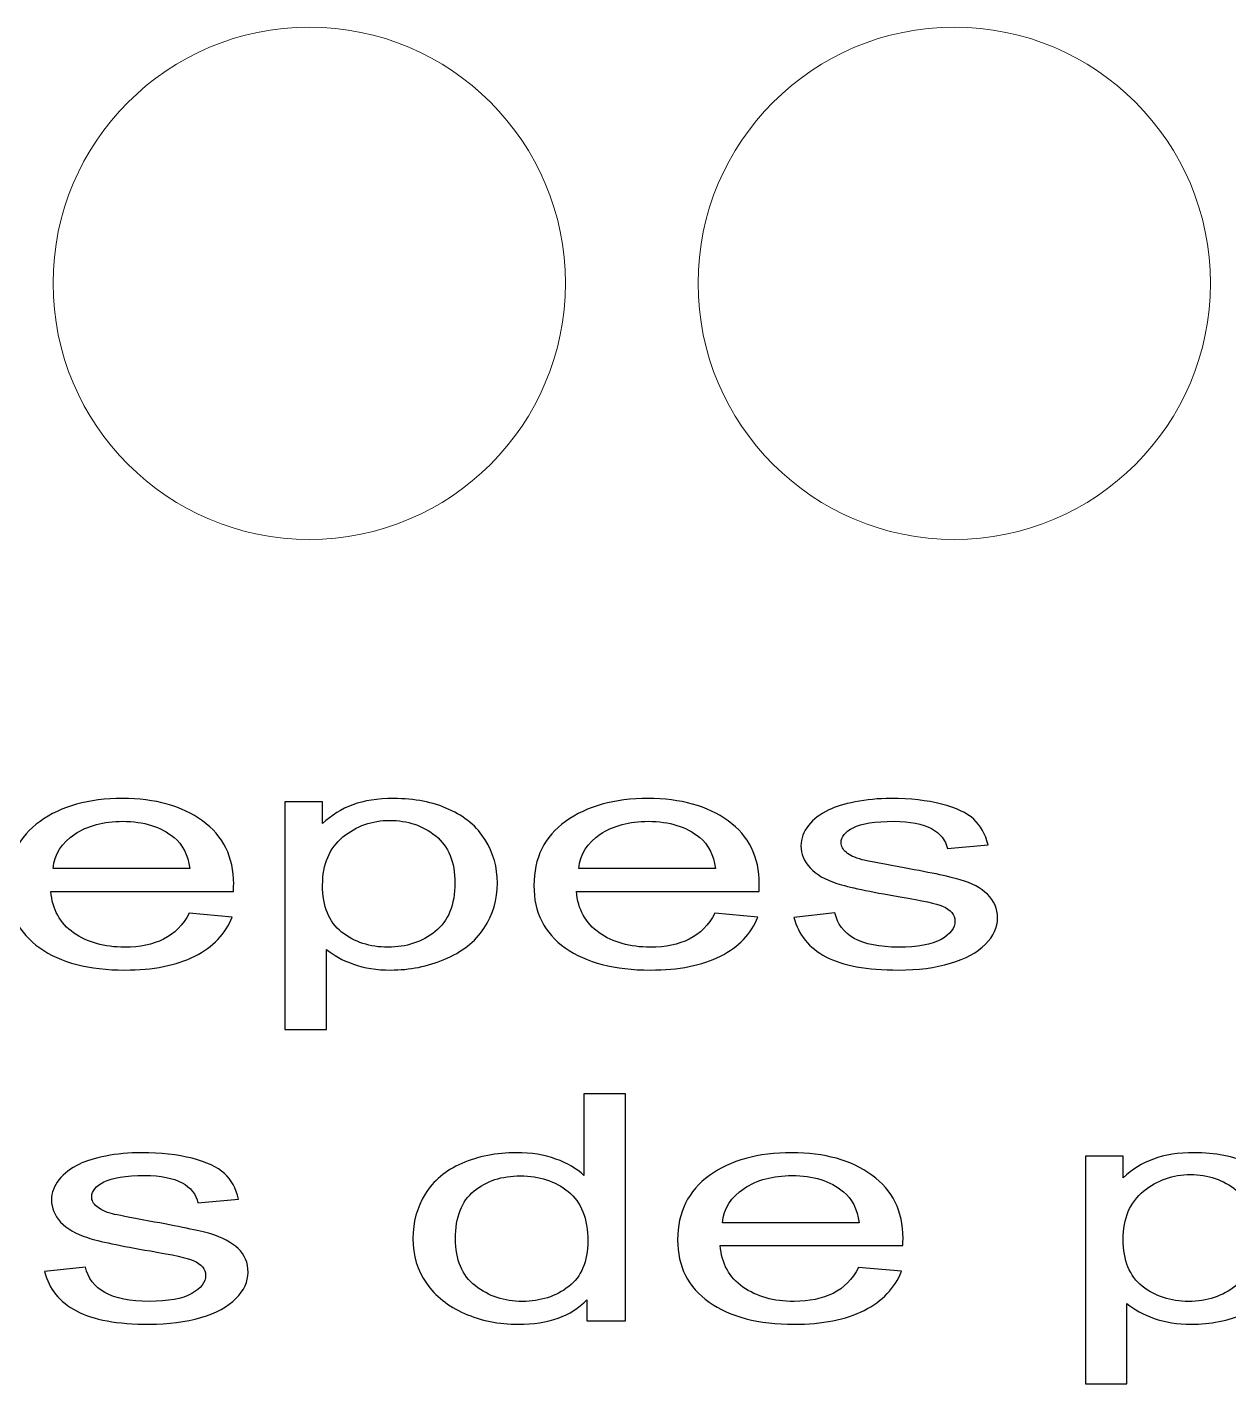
# Model space of a CAD drawing. Header units: millimetres. Extents: x -2444 to 3336, y -980 to 1690.
# Drawn here: x 323.7 to 461.3, y -979.6 to -824.3 of the extents above; entities that cross this region are included whole.
import ezdxf

# ---------------------------------------------------------------- set-up
doc = ezdxf.new("R2010")
doc.units = ezdxf.units.MM
doc.header["$MEASUREMENT"] = 0
doc.layers.add('Camada 1', color=7, linetype='Continuous')

msp = doc.modelspace()

# ---------------------------------------------------------------- linework, layer by layer
at = {"layer": 'Camada 1', "color": 250, "lineweight": 9}
for points in [[(326.6961, -853.591), (326.6961, -869.7877), (339.8262, -882.9178), (356.023, -882.9178), (356.023, -882.9178), (372.2199, -882.9179), (385.35, -869.7878), (385.35, -853.591), (385.35, -853.591), (385.3501, -837.3942), (372.22, -824.2641), (356.0232, -824.2641), (356.0232, -824.2641), (339.8263, -824.264), (326.6961, -837.3941), (326.6961, -853.591)], [(326.6961, -853.591), (326.6961, -869.7877), (339.8262, -882.9178), (356.023, -882.9178), (356.023, -882.9178), (372.2199, -882.9179), (385.35, -869.7878), (385.3501, -853.591), (385.3501, -853.591), (385.3501, -837.3942), (372.22, -824.2641), (356.0232, -824.2641), (356.0232, -824.2641), (339.8263, -824.264), (326.6961, -837.3941), (326.6961, -853.591)], [(326.6961, -853.591), (326.6961, -869.7877), (339.8262, -882.9178), (356.023, -882.9178), (356.023, -882.9178), (372.2199, -882.9179), (385.35, -869.7878), (385.3501, -853.591), (385.3501, -853.591), (385.3501, -837.3942), (372.22, -824.2641), (356.0232, -824.2641), (356.0232, -824.2641), (339.8263, -824.264), (326.6961, -837.3941), (326.6961, -853.591)], [(326.6961, -853.591), (326.6961, -869.7877), (339.8262, -882.9178), (356.023, -882.9178), (356.023, -882.9178), (372.2199, -882.9179), (385.35, -869.7878), (385.3501, -853.591), (385.3501, -853.591), (385.3501, -837.3942), (372.22, -824.2641), (356.0232, -824.2641), (356.0232, -824.2641), (339.8263, -824.264), (326.6961, -837.3941), (326.6961, -853.591)], [(326.6961, -853.591), (326.6961, -869.7877), (339.8262, -882.9178), (356.023, -882.9178), (356.023, -882.9178), (372.2199, -882.9179), (385.35, -869.7878), (385.3501, -853.591), (385.3501, -853.591), (385.3501, -837.3942), (372.22, -824.2641), (356.0232, -824.2641), (356.0232, -824.2641), (339.8263, -824.264), (326.6961, -837.3941), (326.6961, -853.591)], [(326.6961, -853.591), (326.6961, -869.7877), (339.8262, -882.9178), (356.023, -882.9178), (356.023, -882.9178), (372.2199, -882.9179), (385.35, -869.7878), (385.3501, -853.591), (385.3501, -853.591), (385.3501, -837.3942), (372.22, -824.2641), (356.0232, -824.2641), (356.0232, -824.2641), (339.8263, -824.264), (326.6961, -837.3941), (326.6961, -853.591)], [(326.6961, -853.591), (326.6961, -869.7877), (339.8262, -882.9178), (356.023, -882.9178), (356.023, -882.9178), (372.2199, -882.9179), (385.35, -869.7878), (385.3501, -853.591), (385.3501, -853.591), (385.3501, -837.3942), (372.22, -824.2641), (356.0232, -824.2641), (356.0232, -824.2641), (339.8263, -824.264), (326.6961, -837.3941), (326.6961, -853.591)], [(326.6961, -853.591), (326.6961, -869.7877), (339.8262, -882.9178), (356.023, -882.9178), (356.023, -882.9178), (372.2199, -882.9179), (385.35, -869.7878), (385.3501, -853.591), (385.3501, -853.591), (385.3501, -837.3942), (372.22, -824.2641), (356.0232, -824.2641), (356.0232, -824.2641), (339.8263, -824.264), (326.6961, -837.3941), (326.6961, -853.591)], [(326.6961, -853.591), (326.6961, -869.7877), (339.8262, -882.9178), (356.023, -882.9178), (356.023, -882.9178), (372.2199, -882.9179), (385.35, -869.7878), (385.3501, -853.591), (385.3501, -853.591), (385.3501, -837.3942), (372.22, -824.2641), (356.0232, -824.2641), (356.0232, -824.2641), (339.8263, -824.264), (326.6961, -837.3941), (326.6961, -853.591)], [(326.6961, -853.591), (326.6961, -869.7877), (339.8262, -882.9178), (356.023, -882.9178), (356.023, -882.9178), (372.2199, -882.9179), (385.35, -869.7878), (385.3501, -853.591), (385.3501, -853.591), (385.3501, -837.3942), (372.22, -824.2641), (356.0232, -824.2641), (356.0232, -824.2641), (339.8263, -824.264), (326.6961, -837.3941), (326.6961, -853.591)], [(326.6961, -853.591), (326.6961, -869.7877), (339.8262, -882.9178), (356.023, -882.9178), (356.023, -882.9178), (372.2199, -882.9179), (385.35, -869.7878), (385.3501, -853.591), (385.3501, -853.591), (385.3501, -837.3942), (372.22, -824.2641), (356.0232, -824.2641), (356.0232, -824.2641), (339.8263, -824.264), (326.6961, -837.3941), (326.6961, -853.591)], [(326.6961, -853.591), (326.6961, -869.7877), (339.8262, -882.9178), (356.023, -882.9178), (356.023, -882.9178), (372.2199, -882.9179), (385.35, -869.7878), (385.3501, -853.591), (385.3501, -853.591), (385.3501, -837.3942), (372.22, -824.2641), (356.0232, -824.2641), (356.0232, -824.2641), (339.8263, -824.264), (326.6961, -837.3941), (326.6961, -853.591)], [(326.6961, -853.591), (326.6961, -869.7877), (339.8262, -882.9178), (356.023, -882.9178), (356.023, -882.9178), (372.2199, -882.9179), (385.35, -869.7878), (385.3501, -853.591), (385.3501, -853.591), (385.3501, -837.3942), (372.22, -824.2641), (356.0232, -824.2641), (356.0232, -824.2641), (339.8263, -824.264), (326.6961, -837.3941), (326.6961, -853.591)], [(326.6961, -853.591), (326.6961, -869.7877), (339.8262, -882.9178), (356.023, -882.9178), (356.023, -882.9178), (372.2199, -882.9179), (385.35, -869.7878), (385.3501, -853.591), (385.3501, -853.591), (385.3501, -837.3942), (372.22, -824.2641), (356.0232, -824.2641), (356.0232, -824.2641), (339.8263, -824.264), (326.6961, -837.3941), (326.6961, -853.591)], [(326.6961, -853.591), (326.6961, -869.7877), (339.8262, -882.9178), (356.023, -882.9178), (356.023, -882.9178), (372.2199, -882.9179), (385.35, -869.7878), (385.3501, -853.591), (385.3501, -853.591), (385.3501, -837.3942), (372.22, -824.2641), (356.0232, -824.2641), (356.0232, -824.2641), (339.8263, -824.264), (326.6961, -837.3941), (326.6961, -853.591)], [(326.6961, -853.591), (326.6961, -869.7877), (339.8262, -882.9178), (356.023, -882.9178), (356.023, -882.9178), (372.2199, -882.9179), (385.35, -869.7878), (385.3501, -853.591), (385.3501, -853.591), (385.3501, -837.3942), (372.22, -824.2641), (356.0232, -824.2641), (356.0232, -824.2641), (339.8263, -824.264), (326.6961, -837.3941), (326.6961, -853.591)], [(326.6961, -853.591), (326.6961, -869.7877), (339.8262, -882.9178), (356.023, -882.9178), (356.023, -882.9178), (372.2199, -882.9179), (385.35, -869.7878), (385.3501, -853.591), (385.3501, -853.591), (385.3501, -837.3942), (372.22, -824.2641), (356.0232, -824.2641), (356.0232, -824.2641), (339.8263, -824.264), (326.6961, -837.3941), (326.6961, -853.591)], [(326.6961, -853.591), (326.6961, -869.7877), (339.8262, -882.9178), (356.023, -882.9178), (356.023, -882.9178), (372.2199, -882.9179), (385.35, -869.7878), (385.3501, -853.591), (385.3501, -853.591), (385.3501, -837.3942), (372.22, -824.2641), (356.0232, -824.2641), (356.0232, -824.2641), (339.8263, -824.264), (326.6961, -837.3941), (326.6961, -853.591)], [(326.6961, -853.591), (326.6961, -869.7877), (339.8262, -882.9178), (356.023, -882.9178), (356.023, -882.9178), (372.2199, -882.9179), (385.35, -869.7878), (385.3501, -853.591), (385.3501, -853.591), (385.3501, -837.3942), (372.22, -824.2641), (356.0232, -824.2641), (356.0232, -824.2641), (339.8263, -824.264), (326.6961, -837.3941), (326.6961, -853.591)], [(326.6961, -853.591), (326.6961, -869.7877), (339.8262, -882.9178), (356.023, -882.9178), (356.023, -882.9178), (372.2199, -882.9179), (385.35, -869.7878), (385.3501, -853.591), (385.3501, -853.591), (385.3501, -837.3942), (372.22, -824.2641), (356.0232, -824.2641), (356.0232, -824.2641), (339.8263, -824.264), (326.6961, -837.3941), (326.6961, -853.591)], [(326.6961, -853.591), (326.6961, -869.7877), (339.8262, -882.9178), (356.023, -882.9178), (356.023, -882.9178), (372.2199, -882.9179), (385.35, -869.7878), (385.3501, -853.591), (385.3501, -853.591), (385.3501, -837.3942), (372.22, -824.2641), (356.0232, -824.2641), (356.0232, -824.2641), (339.8263, -824.264), (326.6961, -837.3941), (326.6961, -853.591)], [(400.5354, -853.5912), (400.5354, -869.7879), (413.6655, -882.918), (429.8623, -882.918), (429.8623, -882.918), (446.0592, -882.9181), (459.1893, -869.788), (459.1893, -853.5912), (459.1893, -853.5912), (459.1894, -837.3944), (446.0593, -824.2643), (429.8625, -824.2643), (429.8625, -824.2643), (413.6656, -824.2642), (400.5354, -837.3943), (400.5354, -853.5912)], [(400.5354, -853.5912), (400.5354, -869.7879), (413.6655, -882.918), (429.8623, -882.918), (429.8623, -882.918), (446.0592, -882.9181), (459.1893, -869.788), (459.1894, -853.5912), (459.1894, -853.5912), (459.1894, -837.3944), (446.0593, -824.2643), (429.8625, -824.2643), (429.8625, -824.2643), (413.6656, -824.2642), (400.5354, -837.3943), (400.5354, -853.5912)], [(400.5354, -853.5912), (400.5354, -869.7879), (413.6655, -882.918), (429.8623, -882.918), (429.8623, -882.918), (446.0592, -882.9181), (459.1893, -869.788), (459.1894, -853.5912), (459.1894, -853.5912), (459.1894, -837.3944), (446.0593, -824.2643), (429.8625, -824.2643), (429.8625, -824.2643), (413.6656, -824.2642), (400.5354, -837.3943), (400.5354, -853.5912)], [(400.5354, -853.5912), (400.5354, -869.7879), (413.6655, -882.918), (429.8623, -882.918), (429.8623, -882.918), (446.0592, -882.9181), (459.1893, -869.788), (459.1894, -853.5912), (459.1894, -853.5912), (459.1894, -837.3944), (446.0593, -824.2643), (429.8625, -824.2643), (429.8625, -824.2643), (413.6656, -824.2642), (400.5354, -837.3943), (400.5354, -853.5912)], [(400.5354, -853.5912), (400.5354, -869.7879), (413.6655, -882.918), (429.8623, -882.918), (429.8623, -882.918), (446.0592, -882.9181), (459.1893, -869.788), (459.1894, -853.5912), (459.1894, -853.5912), (459.1894, -837.3944), (446.0593, -824.2643), (429.8625, -824.2643), (429.8625, -824.2643), (413.6656, -824.2642), (400.5354, -837.3943), (400.5354, -853.5912)], [(400.5354, -853.5912), (400.5354, -869.7879), (413.6655, -882.918), (429.8623, -882.918), (429.8623, -882.918), (446.0592, -882.9181), (459.1893, -869.788), (459.1894, -853.5912), (459.1894, -853.5912), (459.1894, -837.3944), (446.0593, -824.2643), (429.8625, -824.2643), (429.8625, -824.2643), (413.6656, -824.2642), (400.5354, -837.3943), (400.5354, -853.5912)], [(400.5354, -853.5912), (400.5354, -869.7879), (413.6655, -882.918), (429.8623, -882.918), (429.8623, -882.918), (446.0592, -882.9181), (459.1893, -869.788), (459.1894, -853.5912), (459.1894, -853.5912), (459.1894, -837.3944), (446.0593, -824.2643), (429.8625, -824.2643), (429.8625, -824.2643), (413.6656, -824.2642), (400.5354, -837.3943), (400.5354, -853.5912)], [(400.5354, -853.5912), (400.5354, -869.7879), (413.6655, -882.918), (429.8623, -882.918), (429.8623, -882.918), (446.0592, -882.9181), (459.1893, -869.788), (459.1894, -853.5912), (459.1894, -853.5912), (459.1894, -837.3944), (446.0593, -824.2643), (429.8625, -824.2643), (429.8625, -824.2643), (413.6656, -824.2642), (400.5354, -837.3943), (400.5354, -853.5912)], [(400.5354, -853.5912), (400.5354, -869.7879), (413.6655, -882.918), (429.8623, -882.918), (429.8623, -882.918), (446.0592, -882.9181), (459.1893, -869.788), (459.1894, -853.5912), (459.1894, -853.5912), (459.1894, -837.3944), (446.0593, -824.2643), (429.8625, -824.2643), (429.8625, -824.2643), (413.6656, -824.2642), (400.5354, -837.3943), (400.5354, -853.5912)], [(400.5354, -853.5912), (400.5354, -869.7879), (413.6655, -882.918), (429.8623, -882.918), (429.8623, -882.918), (446.0592, -882.9181), (459.1893, -869.788), (459.1894, -853.5912), (459.1894, -853.5912), (459.1894, -837.3944), (446.0593, -824.2643), (429.8625, -824.2643), (429.8625, -824.2643), (413.6656, -824.2642), (400.5354, -837.3943), (400.5354, -853.5912)], [(400.5354, -853.5912), (400.5354, -869.7879), (413.6655, -882.918), (429.8623, -882.918), (429.8623, -882.918), (446.0592, -882.9181), (459.1893, -869.788), (459.1894, -853.5912), (459.1894, -853.5912), (459.1894, -837.3944), (446.0593, -824.2643), (429.8625, -824.2643), (429.8625, -824.2643), (413.6656, -824.2642), (400.5354, -837.3943), (400.5354, -853.5912)], [(400.5354, -853.5912), (400.5354, -869.7879), (413.6655, -882.918), (429.8623, -882.918), (429.8623, -882.918), (446.0592, -882.9181), (459.1893, -869.788), (459.1894, -853.5912), (459.1894, -853.5912), (459.1894, -837.3944), (446.0593, -824.2643), (429.8625, -824.2643), (429.8625, -824.2643), (413.6656, -824.2642), (400.5354, -837.3943), (400.5354, -853.5912)], [(400.5354, -853.5912), (400.5354, -869.7879), (413.6655, -882.918), (429.8623, -882.918), (429.8623, -882.918), (446.0592, -882.9181), (459.1893, -869.788), (459.1894, -853.5912), (459.1894, -853.5912), (459.1894, -837.3944), (446.0593, -824.2643), (429.8625, -824.2643), (429.8625, -824.2643), (413.6656, -824.2642), (400.5354, -837.3943), (400.5354, -853.5912)], [(400.5354, -853.5912), (400.5354, -869.7879), (413.6655, -882.918), (429.8623, -882.918), (429.8623, -882.918), (446.0592, -882.9181), (459.1893, -869.788), (459.1894, -853.5912), (459.1894, -853.5912), (459.1894, -837.3944), (446.0593, -824.2643), (429.8625, -824.2643), (429.8625, -824.2643), (413.6656, -824.2642), (400.5354, -837.3943), (400.5354, -853.5912)], [(400.5354, -853.5912), (400.5354, -869.7879), (413.6655, -882.918), (429.8623, -882.918), (429.8623, -882.918), (446.0592, -882.9181), (459.1893, -869.788), (459.1894, -853.5912), (459.1894, -853.5912), (459.1894, -837.3944), (446.0593, -824.2643), (429.8625, -824.2643), (429.8625, -824.2643), (413.6656, -824.2642), (400.5354, -837.3943), (400.5354, -853.5912)], [(400.5354, -853.5912), (400.5354, -869.7879), (413.6655, -882.918), (429.8623, -882.918), (429.8623, -882.918), (446.0592, -882.9181), (459.1893, -869.788), (459.1894, -853.5912), (459.1894, -853.5912), (459.1894, -837.3944), (446.0593, -824.2643), (429.8625, -824.2643), (429.8625, -824.2643), (413.6656, -824.2642), (400.5354, -837.3943), (400.5354, -853.5912)], [(400.5354, -853.5912), (400.5354, -869.7879), (413.6655, -882.918), (429.8623, -882.918), (429.8623, -882.918), (446.0592, -882.9181), (459.1893, -869.788), (459.1894, -853.5912), (459.1894, -853.5912), (459.1894, -837.3944), (446.0593, -824.2643), (429.8625, -824.2643), (429.8625, -824.2643), (413.6656, -824.2642), (400.5354, -837.3943), (400.5354, -853.5912)], [(400.5354, -853.5912), (400.5354, -869.7879), (413.6655, -882.918), (429.8623, -882.918), (429.8623, -882.918), (446.0592, -882.9181), (459.1893, -869.788), (459.1894, -853.5912), (459.1894, -853.5912), (459.1894, -837.3944), (446.0593, -824.2643), (429.8625, -824.2643), (429.8625, -824.2643), (413.6656, -824.2642), (400.5354, -837.3943), (400.5354, -853.5912)], [(400.5354, -853.5912), (400.5354, -869.7879), (413.6655, -882.918), (429.8623, -882.918), (429.8623, -882.918), (446.0592, -882.9181), (459.1893, -869.788), (459.1894, -853.5912), (459.1894, -853.5912), (459.1894, -837.3944), (446.0593, -824.2643), (429.8625, -824.2643), (429.8625, -824.2643), (413.6656, -824.2642), (400.5354, -837.3943), (400.5354, -853.5912)], [(400.5354, -853.5912), (400.5354, -869.7879), (413.6655, -882.918), (429.8623, -882.918), (429.8623, -882.918), (446.0592, -882.9181), (459.1893, -869.788), (459.1894, -853.5912), (459.1894, -853.5912), (459.1894, -837.3944), (446.0593, -824.2643), (429.8625, -824.2643), (429.8625, -824.2643), (413.6656, -824.2642), (400.5354, -837.3943), (400.5354, -853.5912)], [(400.5354, -853.5912), (400.5354, -869.7879), (413.6655, -882.918), (429.8623, -882.918), (429.8623, -882.918), (446.0592, -882.9181), (459.1893, -869.788), (459.1894, -853.5912), (459.1894, -853.5912), (459.1894, -837.3944), (446.0593, -824.2643), (429.8625, -824.2643), (429.8625, -824.2643), (413.6656, -824.2642), (400.5354, -837.3943), (400.5354, -853.5912)]]:
    msp.add_open_spline(points, degree=3, knots=[0, 0, 0, 0, 0.2, 0.2, 0.2, 0.2, 0.4, 0.4, 0.4, 0.4, 0.6, 0.6, 0.6, 0.6, 1, 1, 1, 1], dxfattribs=at)
for points in [[(356.0232, -824.2641), (356.0232, -824.2641), (356.0232, -824.2641), (356.0232, -824.2641)], [(429.8625, -824.2643), (429.8625, -824.2643), (429.8625, -824.2643), (429.8625, -824.2643)], [(326.6961, -853.591), (326.6961, -853.591), (326.6961, -853.591), (326.6961, -853.591)], [(326.6961, -853.591), (326.6961, -853.591), (326.6961, -853.591), (326.6961, -853.591)], [(385.35, -853.591), (385.35, -853.591), (385.3501, -853.591), (385.3501, -853.591)], [(400.5354, -853.5912), (400.5354, -853.5912), (400.5354, -853.5912), (400.5354, -853.5912)], [(400.5354, -853.5912), (400.5354, -853.5912), (400.5354, -853.5912), (400.5354, -853.5912)], [(459.1893, -853.5912), (459.1893, -853.5912), (459.1894, -853.5912), (459.1894, -853.5912)], [(356.023, -882.9178), (356.023, -882.9178), (356.023, -882.9178), (356.023, -882.9178)], [(429.8623, -882.918), (429.8623, -882.918), (429.8623, -882.918), (429.8623, -882.918)]]:
    msp.add_open_spline(points, degree=3, dxfattribs=at)
at = {"layer": 'Camada 1', "color": 250}
for points, knots in [([(342.2851, -925.7182), (342.2851, -925.7182), (347.2076, -926.1538), (347.2076, -926.1538), (347.2076, -926.1538), (346.4412, -928.0717), (345.0079, -929.5661), (342.9162, -930.6248), (342.9162, -930.6248), (340.8247, -931.6836), (338.1562, -932.216), (334.9016, -932.216), (334.9016, -932.216), (330.8085, -932.216), (327.5631, -931.369), (325.1649, -929.675), (325.1649, -929.675), (322.7668, -927.987), (321.5677, -925.6093), (321.5677, -922.5539), (321.5677, -922.5539), (321.5677, -919.3958), (322.7758, -916.9394), (325.2009, -915.197), (325.2009, -915.197), (327.6261, -913.4485), (330.7725, -912.5773), (334.6401, -912.5773), (334.6401, -912.5773), (338.3815, -912.5773), (341.4377, -913.4303), (343.8088, -915.1425), (343.8088, -915.1425), (346.1798, -916.8547), (347.3698, -919.2627), (347.3698, -922.3664), (347.3698, -922.3664), (347.3698, -922.5539), (347.3609, -922.8383), (347.3429, -923.2134), (347.3429, -923.2134), (347.3429, -923.2134), (326.4361, -923.2134), (326.4361, -923.2134), (326.4361, -923.2134), (326.6164, -925.2765), (327.4819, -926.8616), (329.0505, -927.9567), (329.0505, -927.9567), (330.6102, -929.0518), (332.5666, -929.6024), (334.9016, -929.6024), (334.9016, -929.6024), (336.6416, -929.6024), (338.129, -929.2938), (339.3551, -928.6767), (339.3551, -928.6767), (340.5903, -928.0596), (341.5639, -927.0734), (342.2851, -925.7182)], [0, 0, 0, 0, 0.0625, 0.0625, 0.0625, 0.0625, 0.125, 0.125, 0.125, 0.125, 0.1875, 0.1875, 0.1875, 0.1875, 0.25, 0.25, 0.25, 0.25, 0.3125, 0.3125, 0.3125, 0.3125, 0.375, 0.375, 0.375, 0.375, 0.4375, 0.4375, 0.4375, 0.4375, 0.5, 0.5, 0.5, 0.5, 0.5625, 0.5625, 0.5625, 0.5625, 0.625, 0.625, 0.625, 0.625, 0.6875, 0.6875, 0.6875, 0.6875, 0.75, 0.75, 0.75, 0.75, 0.8125, 0.8125, 0.8125, 0.8125, 0.875, 0.875, 0.875, 0.875, 1, 1, 1, 1]), ([(353.2209, -939.0406), (353.2209, -939.0406), (353.2209, -912.9766), (353.2209, -912.9766), (353.2209, -912.9766), (353.2209, -912.9766), (357.5482, -912.9766), (357.5482, -912.9766), (357.5482, -912.9766), (357.5482, -912.9766), (357.5482, -915.4511), (357.5482, -915.4511), (357.5482, -915.4511), (358.567, -914.4952), (359.721, -913.7752), (361.0102, -913.2972), (361.0102, -913.2972), (362.2904, -912.8193), (363.8501, -912.5773), (365.6801, -912.5773), (365.6801, -912.5773), (368.0783, -912.5773), (370.1878, -912.9887), (372.018, -913.8176), (372.018, -913.8176), (373.8482, -914.6404), (375.2274, -915.808), (376.165, -917.3085), (376.165, -917.3085), (377.0936, -918.815), (377.5624, -920.4606), (377.5624, -922.2575), (377.5624, -922.2575), (377.5624, -924.1754), (377.0486, -925.9057), (376.0208, -927.4485), (376.0208, -927.4485), (374.993, -928.9852), (373.4965, -930.165), (371.5312, -930.9878), (371.5312, -930.9878), (369.5748, -931.8046), (367.5103, -932.216), (365.3466, -932.216), (365.3466, -932.216), (363.7599, -932.216), (362.3354, -931.9922), (361.0823, -931.5444), (361.0823, -931.5444), (359.8202, -931.0967), (358.7923, -930.5341), (357.981, -929.8504), (357.981, -929.8504), (357.981, -929.8504), (357.981, -939.0406), (357.981, -939.0406), (357.981, -939.0406), (357.981, -939.0406), (353.2209, -939.0406), (353.2209, -939.0406)], [0, 0, 0, 0, 0.0625, 0.0625, 0.0625, 0.0625, 0.125, 0.125, 0.125, 0.125, 0.1875, 0.1875, 0.1875, 0.1875, 0.25, 0.25, 0.25, 0.25, 0.3125, 0.3125, 0.3125, 0.3125, 0.375, 0.375, 0.375, 0.375, 0.4375, 0.4375, 0.4375, 0.4375, 0.5, 0.5, 0.5, 0.5, 0.5625, 0.5625, 0.5625, 0.5625, 0.625, 0.625, 0.625, 0.625, 0.6875, 0.6875, 0.6875, 0.6875, 0.75, 0.75, 0.75, 0.75, 0.8125, 0.8125, 0.8125, 0.8125, 0.875, 0.875, 0.875, 0.875, 1, 1, 1, 1]), ([(402.4539, -925.7182), (402.4539, -925.7182), (407.3764, -926.1538), (407.3764, -926.1538), (407.3764, -926.1538), (406.61, -928.0717), (405.1767, -929.5661), (403.085, -930.6248), (403.085, -930.6248), (400.9935, -931.6836), (398.325, -932.216), (395.0704, -932.216), (395.0704, -932.216), (390.9773, -932.216), (387.7319, -931.369), (385.3337, -929.675), (385.3337, -929.675), (382.9356, -927.987), (381.7365, -925.6093), (381.7365, -922.5539), (381.7365, -922.5539), (381.7365, -919.3958), (382.9446, -916.9394), (385.3697, -915.197), (385.3697, -915.197), (387.7949, -913.4485), (390.9413, -912.5773), (394.8089, -912.5773), (394.8089, -912.5773), (398.5503, -912.5773), (401.6065, -913.4303), (403.9776, -915.1425), (403.9776, -915.1425), (406.3486, -916.8547), (407.5386, -919.2627), (407.5386, -922.3664), (407.5386, -922.3664), (407.5386, -922.5539), (407.5297, -922.8383), (407.5117, -923.2134), (407.5117, -923.2134), (407.5117, -923.2134), (386.6049, -923.2134), (386.6049, -923.2134), (386.6049, -923.2134), (386.7852, -925.2765), (387.6507, -926.8616), (389.2193, -927.9567), (389.2193, -927.9567), (390.779, -929.0518), (392.7354, -929.6024), (395.0704, -929.6024), (395.0704, -929.6024), (396.8104, -929.6024), (398.2978, -929.2938), (399.5239, -928.6767), (399.5239, -928.6767), (400.7591, -928.0596), (401.7327, -927.0734), (402.4539, -925.7182)], [0, 0, 0, 0, 0.0625, 0.0625, 0.0625, 0.0625, 0.125, 0.125, 0.125, 0.125, 0.1875, 0.1875, 0.1875, 0.1875, 0.25, 0.25, 0.25, 0.25, 0.3125, 0.3125, 0.3125, 0.3125, 0.375, 0.375, 0.375, 0.375, 0.4375, 0.4375, 0.4375, 0.4375, 0.5, 0.5, 0.5, 0.5, 0.5625, 0.5625, 0.5625, 0.5625, 0.625, 0.625, 0.625, 0.625, 0.6875, 0.6875, 0.6875, 0.6875, 0.75, 0.75, 0.75, 0.75, 0.8125, 0.8125, 0.8125, 0.8125, 0.875, 0.875, 0.875, 0.875, 1, 1, 1, 1]), ([(411.4964, -926.1901), (411.4964, -926.1901), (416.2025, -925.6819), (416.2025, -925.6819), (416.2025, -925.6819), (416.4638, -926.9463), (417.2032, -927.9144), (418.4113, -928.592), (418.4113, -928.592), (419.6193, -929.2635), (421.3142, -929.6024), (423.478, -929.6024), (423.478, -929.6024), (425.6686, -929.6024), (427.2915, -929.3059), (428.3553, -928.7069), (428.3553, -928.7069), (429.41, -928.114), (429.9419, -927.4122), (429.9419, -926.6075), (429.9419, -926.6075), (429.9419, -925.8876), (429.4641, -925.3189), (428.5175, -924.9074), (428.5175, -924.9074), (427.8504, -924.6231), (426.2275, -924.2661), (423.6492, -923.8245), (423.6492, -923.8245), (420.1693, -923.2376), (417.7622, -922.7294), (416.4098, -922.2998), (416.4098, -922.2998), (415.0666, -921.8642), (414.0478, -921.2713), (413.3537, -920.509), (413.3537, -920.509), (412.6594, -919.7527), (412.3078, -918.9118), (412.3078, -917.9921), (412.3078, -917.9921), (412.3078, -917.1512), (412.5962, -916.3768), (413.1643, -915.6628), (413.1643, -915.6628), (413.7413, -914.9489), (414.5166, -914.356), (415.4993, -913.8841), (415.4993, -913.8841), (416.2385, -913.5211), (417.2482, -913.2125), (418.5195, -912.9584), (418.5195, -912.9584), (419.7996, -912.7043), (421.161, -912.5773), (422.6214, -912.5773), (422.6214, -912.5773), (424.8212, -912.5773), (426.7506, -912.789), (428.4094, -913.2186), (428.4094, -913.2186), (430.0772, -913.6421), (431.3033, -914.2229), (432.0966, -914.9489), (432.0966, -914.9489), (432.8809, -915.681), (433.4309, -916.6551), (433.7285, -917.8772), (433.7285, -917.8772), (433.7285, -917.8772), (429.0765, -918.3128), (429.0765, -918.3128), (429.0765, -918.3128), (428.8691, -917.3327), (428.256, -916.5643), (427.2463, -916.0138), (427.2463, -916.0138), (426.2366, -915.4632), (424.8122, -915.1909), (422.964, -915.1909), (422.964, -915.1909), (420.7913, -915.1909), (419.2316, -915.4329), (418.3031, -915.9169), (418.3031, -915.9169), (417.3745, -916.401), (416.9057, -916.9697), (416.9057, -917.617), (416.9057, -917.617), (416.9057, -918.0284), (417.0951, -918.4036), (417.4826, -918.7363), (417.4826, -918.7363), (417.8704, -919.0751), (418.4743, -919.3595), (419.3037, -919.5833), (419.3037, -919.5833), (419.7816, -919.7043), (421.1699, -919.9766), (423.496, -920.4001), (423.496, -920.4001), (426.8497, -920.9991), (429.1936, -921.4952), (430.528, -921.8763), (430.528, -921.8763), (431.8623, -922.2575), (432.908, -922.8202), (433.6653, -923.5462), (433.6653, -923.5462), (434.4317, -924.2782), (434.8103, -925.1858), (434.8103, -926.2748), (434.8103, -926.2748), (434.8103, -927.3336), (434.3505, -928.3318), (433.422, -929.2696), (433.422, -929.2696), (432.4933, -930.2074), (431.1591, -930.9334), (429.4191, -931.4476), (429.4191, -931.4476), (427.6701, -931.9619), (425.6957, -932.216), (423.496, -932.216), (423.496, -932.216), (419.8537, -932.216), (417.0679, -931.7078), (415.1567, -930.6974), (415.1567, -930.6974), (413.2455, -929.681), (412.0284, -928.1806), (411.4964, -926.1901)], [0, 0, 0, 0, 0.02941176, 0.02941176, 0.02941176, 0.02941176, 0.05882353, 0.05882353, 0.05882353, 0.05882353, 0.08823529, 0.08823529, 0.08823529, 0.08823529, 0.11764706, 0.11764706, 0.11764706, 0.11764706, 0.14705882, 0.14705882, 0.14705882, 0.14705882, 0.17647059, 0.17647059, 0.17647059, 0.17647059, 0.20588235, 0.20588235, 0.20588235, 0.20588235, 0.23529412, 0.23529412, 0.23529412, 0.23529412, 0.26470588, 0.26470588, 0.26470588, 0.26470588, 0.29411765, 0.29411765, 0.29411765, 0.29411765, 0.32352941, 0.32352941, 0.32352941, 0.32352941, 0.35294118, 0.35294118, 0.35294118, 0.35294118, 0.38235294, 0.38235294, 0.38235294, 0.38235294, 0.41176471, 0.41176471, 0.41176471, 0.41176471, 0.44117647, 0.44117647, 0.44117647, 0.44117647, 0.47058824, 0.47058824, 0.47058824, 0.47058824, 0.5, 0.5, 0.5, 0.5, 0.52941176, 0.52941176, 0.52941176, 0.52941176, 0.55882353, 0.55882353, 0.55882353, 0.55882353, 0.58823529, 0.58823529, 0.58823529, 0.58823529, 0.61764706, 0.61764706, 0.61764706, 0.61764706, 0.64705882, 0.64705882, 0.64705882, 0.64705882, 0.67647059, 0.67647059, 0.67647059, 0.67647059, 0.70588235, 0.70588235, 0.70588235, 0.70588235, 0.73529412, 0.73529412, 0.73529412, 0.73529412, 0.76470588, 0.76470588, 0.76470588, 0.76470588, 0.79411765, 0.79411765, 0.79411765, 0.79411765, 0.82352941, 0.82352941, 0.82352941, 0.82352941, 0.85294118, 0.85294118, 0.85294118, 0.85294118, 0.88235294, 0.88235294, 0.88235294, 0.88235294, 0.91176471, 0.91176471, 0.91176471, 0.91176471, 0.94117647, 0.94117647, 0.94117647, 0.94117647, 1, 1, 1, 1]), ([(326.7066, -920.5998), (326.7066, -920.5998), (342.3392, -920.5998), (342.3392, -920.5998), (342.3392, -920.5998), (342.1319, -919.0146), (341.5278, -917.8288), (340.5453, -917.0362), (340.5453, -917.0362), (339.0396, -915.808), (337.0743, -915.1909), (334.6672, -915.1909), (334.6672, -915.1909), (332.4854, -915.1909), (330.6554, -915.681), (329.1678, -916.6611), (329.1678, -916.6611), (327.6893, -917.6412), (326.8688, -918.9541), (326.7066, -920.5998)], [0, 0, 0, 0, 0.16666667, 0.16666667, 0.16666667, 0.16666667, 0.33333333, 0.33333333, 0.33333333, 0.33333333, 0.5, 0.5, 0.5, 0.5, 0.66666667, 0.66666667, 0.66666667, 0.66666667, 1, 1, 1, 1]), ([(357.5482, -922.5116), (357.5482, -924.9256), (358.2785, -926.7104), (359.7299, -927.866), (359.7299, -927.866), (361.1905, -929.0215), (362.9575, -929.6024), (365.031, -929.6024), (365.031, -929.6024), (367.1407, -929.6024), (368.9437, -929.0034), (370.4403, -927.8055), (370.4403, -927.8055), (371.9459, -926.6075), (372.6941, -924.7562), (372.6941, -922.2454), (372.6941, -922.2454), (372.6941, -919.8495), (371.9639, -918.0587), (370.4944, -916.8668), (370.4944, -916.8668), (369.0248, -915.6749), (367.2759, -915.082), (365.2384, -915.082), (365.2384, -915.082), (363.219, -915.082), (361.4339, -915.7173), (359.8832, -916.9818), (359.8832, -916.9818), (358.3235, -918.2523), (357.5482, -920.0915), (357.5482, -922.5116)], [0, 0, 0, 0, 0.11111111, 0.11111111, 0.11111111, 0.11111111, 0.22222222, 0.22222222, 0.22222222, 0.22222222, 0.33333333, 0.33333333, 0.33333333, 0.33333333, 0.44444444, 0.44444444, 0.44444444, 0.44444444, 0.55555556, 0.55555556, 0.55555556, 0.55555556, 0.66666667, 0.66666667, 0.66666667, 0.66666667, 0.77777778, 0.77777778, 0.77777778, 0.77777778, 1, 1, 1, 1]), ([(386.8754, -920.5998), (386.8754, -920.5998), (402.508, -920.5998), (402.508, -920.5998), (402.508, -920.5998), (402.3007, -919.0146), (401.6966, -917.8288), (400.7141, -917.0362), (400.7141, -917.0362), (399.2084, -915.808), (397.2431, -915.1909), (394.836, -915.1909), (394.836, -915.1909), (392.6542, -915.1909), (390.8242, -915.681), (389.3366, -916.6611), (389.3366, -916.6611), (387.8581, -917.6412), (387.0376, -918.9541), (386.8754, -920.5998)], [0, 0, 0, 0, 0.16666667, 0.16666667, 0.16666667, 0.16666667, 0.33333333, 0.33333333, 0.33333333, 0.33333333, 0.5, 0.5, 0.5, 0.5, 0.66666667, 0.66666667, 0.66666667, 0.66666667, 1, 1, 1, 1]), ([(387.7949, -972.3707), (387.7949, -972.3707), (387.7949, -969.9809), (387.7949, -969.9809), (387.7949, -969.9809), (386.0188, -971.8383), (383.4044, -972.77), (379.9515, -972.77), (379.9515, -972.77), (377.7158, -972.77), (375.6601, -972.3586), (373.7941, -971.5297), (373.7941, -971.5297), (371.9188, -970.7069), (370.4674, -969.5513), (369.4306, -968.0751), (369.4306, -968.0751), (368.4028, -966.5928), (367.8889, -964.8927), (367.8889, -962.9688), (367.8889, -962.9688), (367.8889, -961.0933), (368.3577, -959.3932), (369.2863, -957.8625), (369.2863, -957.8625), (370.2239, -956.3378), (371.6213, -955.1641), (373.4876, -954.3534), (373.4876, -954.3534), (375.3447, -953.5366), (377.4362, -953.1313), (379.7352, -953.1313), (379.7352, -953.1313), (381.43, -953.1313), (382.9356, -953.3733), (384.2519, -953.8512), (384.2519, -953.8512), (385.5681, -954.3292), (386.641, -954.9584), (387.4704, -955.7268), (387.4704, -955.7268), (387.4704, -955.7268), (387.4704, -946.3793), (387.4704, -946.3793), (387.4704, -946.3793), (387.4704, -946.3793), (392.2305, -946.3793), (392.2305, -946.3793), (392.2305, -946.3793), (392.2305, -946.3793), (392.2305, -972.3707), (392.2305, -972.3707), (392.2305, -972.3707), (392.2305, -972.3707), (387.7949, -972.3707), (387.7949, -972.3707)], [0, 0, 0, 0, 0.06666667, 0.06666667, 0.06666667, 0.06666667, 0.13333333, 0.13333333, 0.13333333, 0.13333333, 0.2, 0.2, 0.2, 0.2, 0.26666667, 0.26666667, 0.26666667, 0.26666667, 0.33333333, 0.33333333, 0.33333333, 0.33333333, 0.4, 0.4, 0.4, 0.4, 0.46666667, 0.46666667, 0.46666667, 0.46666667, 0.53333333, 0.53333333, 0.53333333, 0.53333333, 0.6, 0.6, 0.6, 0.6, 0.66666667, 0.66666667, 0.66666667, 0.66666667, 0.73333333, 0.73333333, 0.73333333, 0.73333333, 0.8, 0.8, 0.8, 0.8, 0.86666667, 0.86666667, 0.86666667, 0.86666667, 1, 1, 1, 1]), ([(325.7058, -966.7441), (325.7058, -966.7441), (330.4119, -966.2359), (330.4119, -966.2359), (330.4119, -966.2359), (330.6732, -967.5003), (331.4126, -968.4684), (332.6207, -969.146), (332.6207, -969.146), (333.8287, -969.8175), (335.5236, -970.1564), (337.6874, -970.1564), (337.6874, -970.1564), (339.878, -970.1564), (341.5009, -969.8599), (342.5647, -969.2609), (342.5647, -969.2609), (343.6194, -968.668), (344.1513, -967.9662), (344.1513, -967.1615), (344.1513, -967.1615), (344.1513, -966.4416), (343.6735, -965.8729), (342.7269, -965.4614), (342.7269, -965.4614), (342.0598, -965.1771), (340.4369, -964.8201), (337.8586, -964.3785), (337.8586, -964.3785), (334.3787, -963.7916), (331.9716, -963.2834), (330.6191, -962.8538), (330.6191, -962.8538), (329.276, -962.4182), (328.2572, -961.8253), (327.5631, -961.063), (327.5631, -961.063), (326.8688, -960.3067), (326.5172, -959.4658), (326.5172, -958.5461), (326.5172, -958.5461), (326.5172, -957.7052), (326.8056, -956.9308), (327.3737, -956.2168), (327.3737, -956.2168), (327.9507, -955.5029), (328.726, -954.91), (329.7087, -954.4381), (329.7087, -954.4381), (330.4479, -954.0751), (331.4576, -953.7665), (332.7289, -953.5124), (332.7289, -953.5124), (334.009, -953.2583), (335.3704, -953.1313), (336.8308, -953.1313), (336.8308, -953.1313), (339.0306, -953.1313), (340.96, -953.343), (342.6188, -953.7726), (342.6188, -953.7726), (344.2866, -954.1961), (345.5127, -954.7769), (346.306, -955.5029), (346.306, -955.5029), (347.0903, -956.235), (347.6403, -957.2091), (347.9379, -958.4312), (347.9379, -958.4312), (347.9379, -958.4312), (343.2859, -958.8668), (343.2859, -958.8668), (343.2859, -958.8668), (343.0785, -957.8867), (342.4654, -957.1183), (341.4557, -956.5678), (341.4557, -956.5678), (340.446, -956.0172), (339.0216, -955.7449), (337.1734, -955.7449), (337.1734, -955.7449), (335.0007, -955.7449), (333.441, -955.9869), (332.5125, -956.4709), (332.5125, -956.4709), (331.5839, -956.955), (331.1151, -957.5237), (331.1151, -958.171), (331.1151, -958.171), (331.1151, -958.5824), (331.3045, -958.9576), (331.692, -959.2903), (331.692, -959.2903), (332.0798, -959.6291), (332.6837, -959.9135), (333.5131, -960.1373), (333.5131, -960.1373), (333.991, -960.2583), (335.3793, -960.5306), (337.7054, -960.9541), (337.7054, -960.9541), (341.0591, -961.5531), (343.403, -962.0492), (344.7374, -962.4303), (344.7374, -962.4303), (346.0717, -962.8115), (347.1174, -963.3742), (347.8747, -964.1002), (347.8747, -964.1002), (348.6411, -964.8322), (349.0197, -965.7398), (349.0197, -966.8288), (349.0197, -966.8288), (349.0197, -967.8876), (348.5598, -968.8858), (347.6314, -969.8236), (347.6314, -969.8236), (346.7027, -970.7614), (345.3685, -971.4874), (343.6285, -972.0016), (343.6285, -972.0016), (341.8795, -972.5159), (339.9051, -972.77), (337.7054, -972.77), (337.7054, -972.77), (334.0631, -972.77), (331.2773, -972.2618), (329.3661, -971.2514), (329.3661, -971.2514), (327.4549, -970.235), (326.2378, -968.7346), (325.7058, -966.7441)], [0, 0, 0, 0, 0.02941176, 0.02941176, 0.02941176, 0.02941176, 0.05882353, 0.05882353, 0.05882353, 0.05882353, 0.08823529, 0.08823529, 0.08823529, 0.08823529, 0.11764706, 0.11764706, 0.11764706, 0.11764706, 0.14705882, 0.14705882, 0.14705882, 0.14705882, 0.17647059, 0.17647059, 0.17647059, 0.17647059, 0.20588235, 0.20588235, 0.20588235, 0.20588235, 0.23529412, 0.23529412, 0.23529412, 0.23529412, 0.26470588, 0.26470588, 0.26470588, 0.26470588, 0.29411765, 0.29411765, 0.29411765, 0.29411765, 0.32352941, 0.32352941, 0.32352941, 0.32352941, 0.35294118, 0.35294118, 0.35294118, 0.35294118, 0.38235294, 0.38235294, 0.38235294, 0.38235294, 0.41176471, 0.41176471, 0.41176471, 0.41176471, 0.44117647, 0.44117647, 0.44117647, 0.44117647, 0.47058824, 0.47058824, 0.47058824, 0.47058824, 0.5, 0.5, 0.5, 0.5, 0.52941176, 0.52941176, 0.52941176, 0.52941176, 0.55882353, 0.55882353, 0.55882353, 0.55882353, 0.58823529, 0.58823529, 0.58823529, 0.58823529, 0.61764706, 0.61764706, 0.61764706, 0.61764706, 0.64705882, 0.64705882, 0.64705882, 0.64705882, 0.67647059, 0.67647059, 0.67647059, 0.67647059, 0.70588235, 0.70588235, 0.70588235, 0.70588235, 0.73529412, 0.73529412, 0.73529412, 0.73529412, 0.76470588, 0.76470588, 0.76470588, 0.76470588, 0.79411765, 0.79411765, 0.79411765, 0.79411765, 0.82352941, 0.82352941, 0.82352941, 0.82352941, 0.85294118, 0.85294118, 0.85294118, 0.85294118, 0.88235294, 0.88235294, 0.88235294, 0.88235294, 0.91176471, 0.91176471, 0.91176471, 0.91176471, 0.94117647, 0.94117647, 0.94117647, 0.94117647, 1, 1, 1, 1]), ([(418.907, -966.2722), (418.907, -966.2722), (423.8295, -966.7078), (423.8295, -966.7078), (423.8295, -966.7078), (423.0631, -968.6257), (421.6298, -970.1201), (419.5381, -971.1788), (419.5381, -971.1788), (417.4466, -972.2376), (414.7781, -972.77), (411.5235, -972.77), (411.5235, -972.77), (407.4305, -972.77), (404.185, -971.923), (401.7868, -970.229), (401.7868, -970.229), (399.3888, -968.541), (398.1897, -966.1633), (398.1897, -963.1079), (398.1897, -963.1079), (398.1897, -959.9498), (399.3977, -957.4934), (401.8229, -955.751), (401.8229, -955.751), (404.248, -954.0025), (407.3944, -953.1313), (411.262, -953.1313), (411.262, -953.1313), (415.0034, -953.1313), (418.0596, -953.9843), (420.4307, -955.6965), (420.4307, -955.6965), (422.8018, -957.4087), (423.9918, -959.8167), (423.9918, -962.9204), (423.9918, -962.9204), (423.9918, -963.1079), (423.9828, -963.3923), (423.9648, -963.7674), (423.9648, -963.7674), (423.9648, -963.7674), (403.058, -963.7674), (403.058, -963.7674), (403.058, -963.7674), (403.2383, -965.8305), (404.1038, -967.4156), (405.6724, -968.5107), (405.6724, -968.5107), (407.2321, -969.6058), (409.1885, -970.1564), (411.5235, -970.1564), (411.5235, -970.1564), (413.2635, -970.1564), (414.751, -969.8478), (415.977, -969.2307), (415.977, -969.2307), (417.2122, -968.6136), (418.1858, -967.6274), (418.907, -966.2722)], [0, 0, 0, 0, 0.0625, 0.0625, 0.0625, 0.0625, 0.125, 0.125, 0.125, 0.125, 0.1875, 0.1875, 0.1875, 0.1875, 0.25, 0.25, 0.25, 0.25, 0.3125, 0.3125, 0.3125, 0.3125, 0.375, 0.375, 0.375, 0.375, 0.4375, 0.4375, 0.4375, 0.4375, 0.5, 0.5, 0.5, 0.5, 0.5625, 0.5625, 0.5625, 0.5625, 0.625, 0.625, 0.625, 0.625, 0.6875, 0.6875, 0.6875, 0.6875, 0.75, 0.75, 0.75, 0.75, 0.8125, 0.8125, 0.8125, 0.8125, 0.875, 0.875, 0.875, 0.875, 1, 1, 1, 1]), ([(444.8716, -979.5946), (444.8716, -979.5946), (444.8716, -953.5306), (444.8716, -953.5306), (444.8716, -953.5306), (444.8716, -953.5306), (449.1989, -953.5306), (449.1989, -953.5306), (449.1989, -953.5306), (449.1989, -953.5306), (449.1989, -956.0051), (449.1989, -956.0051), (449.1989, -956.0051), (450.2177, -955.0492), (451.3716, -954.3292), (452.6608, -953.8512), (452.6608, -953.8512), (453.941, -953.3733), (455.5007, -953.1313), (457.3307, -953.1313), (457.3307, -953.1313), (459.7289, -953.1313), (461.8385, -953.5427), (463.6686, -954.3716), (463.6686, -954.3716), (465.4988, -955.1944), (466.878, -956.362), (467.8156, -957.8625), (467.8156, -957.8625), (468.7443, -959.369), (469.2131, -961.0146), (469.2131, -962.8115), (469.2131, -962.8115), (469.2131, -964.7294), (468.6993, -966.4597), (467.6714, -968.0025), (467.6714, -968.0025), (466.6436, -969.5392), (465.1471, -970.719), (463.1818, -971.5418), (463.1818, -971.5418), (461.2254, -972.3586), (459.1609, -972.77), (456.9972, -972.77), (456.9972, -972.77), (455.4106, -972.77), (453.986, -972.5462), (452.733, -972.0984), (452.733, -972.0984), (451.4708, -971.6507), (450.443, -971.0881), (449.6316, -970.4044), (449.6316, -970.4044), (449.6316, -970.4044), (449.6316, -979.5946), (449.6316, -979.5946), (449.6316, -979.5946), (449.6316, -979.5946), (444.8716, -979.5946), (444.8716, -979.5946)], [0, 0, 0, 0, 0.0625, 0.0625, 0.0625, 0.0625, 0.125, 0.125, 0.125, 0.125, 0.1875, 0.1875, 0.1875, 0.1875, 0.25, 0.25, 0.25, 0.25, 0.3125, 0.3125, 0.3125, 0.3125, 0.375, 0.375, 0.375, 0.375, 0.4375, 0.4375, 0.4375, 0.4375, 0.5, 0.5, 0.5, 0.5, 0.5625, 0.5625, 0.5625, 0.5625, 0.625, 0.625, 0.625, 0.625, 0.6875, 0.6875, 0.6875, 0.6875, 0.75, 0.75, 0.75, 0.75, 0.8125, 0.8125, 0.8125, 0.8125, 0.875, 0.875, 0.875, 0.875, 1, 1, 1, 1]), ([(372.7572, -962.9748), (372.7572, -965.3828), (373.5145, -967.1797), (375.0382, -968.3716), (375.0382, -968.3716), (376.5527, -969.5634), (378.3468, -970.1564), (380.4114, -970.1564), (380.4114, -970.1564), (382.4938, -970.1564), (384.2609, -969.5876), (385.7214, -968.4502), (385.7214, -968.4502), (387.1729, -967.3128), (387.9031, -965.5764), (387.9031, -963.241), (387.9031, -963.241), (387.9031, -960.6758), (387.1638, -958.7881), (385.6763, -957.5842), (385.6763, -957.5842), (384.1978, -956.3802), (382.3676, -955.7812), (380.195, -955.7812), (380.195, -955.7812), (378.0764, -955.7812), (376.3094, -956.356), (374.8848, -957.5116), (374.8848, -957.5116), (373.4695, -958.6671), (372.7572, -960.4882), (372.7572, -962.9748)], [0, 0, 0, 0, 0.11111111, 0.11111111, 0.11111111, 0.11111111, 0.22222222, 0.22222222, 0.22222222, 0.22222222, 0.33333333, 0.33333333, 0.33333333, 0.33333333, 0.44444444, 0.44444444, 0.44444444, 0.44444444, 0.55555556, 0.55555556, 0.55555556, 0.55555556, 0.66666667, 0.66666667, 0.66666667, 0.66666667, 0.77777778, 0.77777778, 0.77777778, 0.77777778, 1, 1, 1, 1]), ([(403.3285, -961.1538), (403.3285, -961.1538), (418.9611, -961.1538), (418.9611, -961.1538), (418.9611, -961.1538), (418.7539, -959.5686), (418.1498, -958.3828), (417.1672, -957.5902), (417.1672, -957.5902), (415.6616, -956.362), (413.6962, -955.7449), (411.2891, -955.7449), (411.2891, -955.7449), (409.1073, -955.7449), (407.2773, -956.235), (405.7897, -957.2151), (405.7897, -957.2151), (404.3112, -958.1952), (403.4907, -959.5081), (403.3285, -961.1538)], [0, 0, 0, 0, 0.16666667, 0.16666667, 0.16666667, 0.16666667, 0.33333333, 0.33333333, 0.33333333, 0.33333333, 0.5, 0.5, 0.5, 0.5, 0.66666667, 0.66666667, 0.66666667, 0.66666667, 1, 1, 1, 1]), ([(449.1989, -963.0656), (449.1989, -965.4796), (449.9292, -967.2644), (451.3805, -968.42), (451.3805, -968.42), (452.8412, -969.5755), (454.6081, -970.1564), (456.6816, -970.1564), (456.6816, -970.1564), (458.7913, -970.1564), (460.5944, -969.5574), (462.0909, -968.3595), (462.0909, -968.3595), (463.5965, -967.1615), (464.3447, -965.3102), (464.3447, -962.7994), (464.3447, -962.7994), (464.3447, -960.4035), (463.6145, -958.6127), (462.145, -957.4208), (462.145, -957.4208), (460.6754, -956.2289), (458.9265, -955.636), (456.8891, -955.636), (456.8891, -955.636), (454.8696, -955.636), (453.0845, -956.2713), (451.5339, -957.5358), (451.5339, -957.5358), (449.9742, -958.8063), (449.1989, -960.6455), (449.1989, -963.0656)], [0, 0, 0, 0, 0.11111111, 0.11111111, 0.11111111, 0.11111111, 0.22222222, 0.22222222, 0.22222222, 0.22222222, 0.33333333, 0.33333333, 0.33333333, 0.33333333, 0.44444444, 0.44444444, 0.44444444, 0.44444444, 0.55555556, 0.55555556, 0.55555556, 0.55555556, 0.66666667, 0.66666667, 0.66666667, 0.66666667, 0.77777778, 0.77777778, 0.77777778, 0.77777778, 1, 1, 1, 1])]:
    msp.add_open_spline(points, degree=3, knots=knots, dxfattribs=at)

doc.saveas('drawing.dxf')
